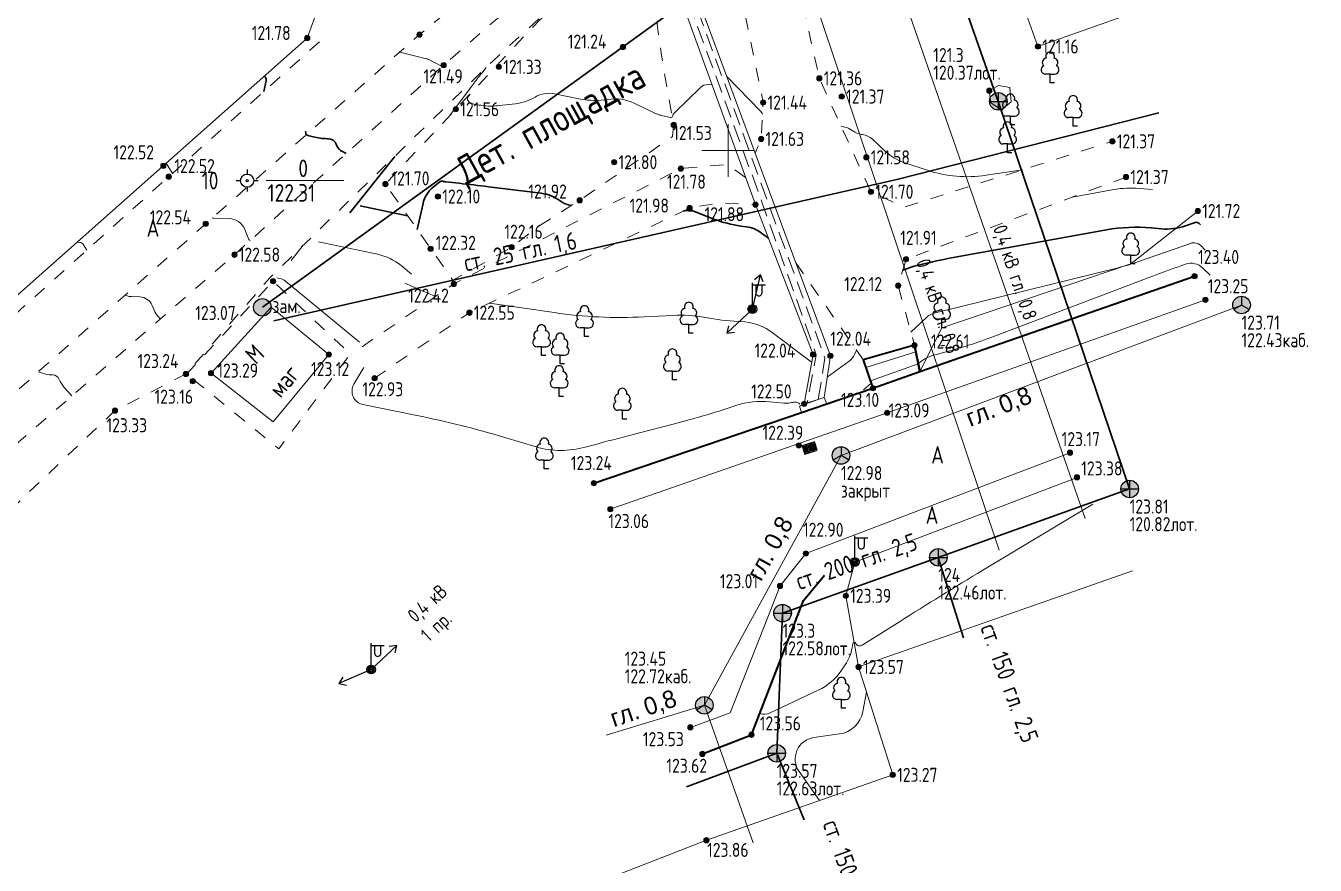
# Model space of a CAD drawing. Header units: metres. Extents: x 22515 to 24102, y 22346 to 22852.
# Drawn here: x 22676.7 to 22750.1, y 22409.3 to 22457.1 of the extents above; entities that cross this region are included whole.
import ezdxf

# ---------------------------------------------------------------- set-up
doc = ezdxf.new("R2010")
doc.units = ezdxf.units.M
doc.linetypes.add('g5_01_5x1_5', pattern=[3, 1.5, -1.5])
doc.linetypes.add('g5_02x1', pattern=[3, 2, -1])
for name, color, linetype in [('01_Геодезические пункты', 7, 'Continuous'), ('02_Сетка', 7, 'Continuous'), ('03_Здания и строения', 7, 'Continuous'), ('06_Инженерно-технические сооружения', 7, 'Continuous'), ('07_Объекты электропередачи', 7, 'Continuous'), ('10_Границы покрытий и угодий', 7, 'Continuous'), ('11_Гидрография', 7, 'Continuous'), ('12_Рельеф', 7, 'Continuous'), ('13_Растительность', 7, 'Continuous'), ('14_Ограждения', 7, 'Continuous'), ('17_Топонимика', 7, 'Continuous'), ('19_Горизонтали', 7, 'Continuous'), ('30_Канализация', 7, 'Continuous'), ('31_Водопровод', 7, 'Continuous'), ('35_Телефон', 7, 'Continuous'), ('37_Кабель низкого напряжения', 7, 'Continuous'), ('44_Крышки колодцев', 7, 'Continuous'), ('45_Номера колодцев', 7, 'Continuous'), ('61_Отметки высоты поверхности', 7, 'Continuous')]:
    doc.layers.add(name, color=color, linetype=linetype)
doc.styles.add('LIKE11', font='bm431.shx')
doc.styles.add('LIKE32', font='peteri.shx')
doc.styles.add('LIKE36', font='pragmai.shx')
doc.styles.add('Line_GUGK', font='', dxfattribs={"height": 1})
doc.styles.get("Standard").update_dxf_attribs({"font": 'GOST2304A.ttf', "height": 2})
doc.styles.get('Line_GUGK').set_extended_font_data('Bm431', italic=True)
doc.linetypes.add('g5_084a', pattern='A,0.001,[18,GUGK_2005.shx,S=5,R=180.000005,X=0,Y=0],1,[18,GUGK_2005.shx,S=12,R=180.000005,X=0,Y=0],1', length=2.001)
doc.linetypes.add('g5_084b', pattern='A,0.001,[18,GUGK_2005.shx,S=10,R=180.000005,X=0,Y=0],1,[18,GUGK_2005.shx,S=30,R=180.000005,X=0,Y=0],1', length=2.001)
doc.linetypes.add('g5_119_3', pattern='A,8,-2,[31,GUGK_2005.shx,S=0.2,R=0,X=0,Y=0],8,[31,GUGK_2005.shx,S=0.2,R=180.000005,X=0,Y=0],-2', length=20)
doc.linetypes.add('g5_122_k', pattern='A,2,-2,3,-0.6,["К",Line_GUGK,S=2,R=0,X=0,Y=-1],-3,3,-2,8,-2,8,-2,6', length=41.6)
doc.linetypes.add('g5_122_v', pattern='A,2,-2,3,-0.6,["В",Line_GUGK,S=2,R=0,X=0,Y=-1],-2.8,3,-2,8,-2,8,-2,6', length=41.4)
doc.linetypes.add('g5_133_t', pattern='A,4,[27,GUGK_2005.shx,S=0.8,R=0,X=0,Y=0],4,-2', length=10)
doc.linetypes.add('g5_474_1a', pattern='A,2,-0.5,[28,GUGK_2005.shx,S=2,R=0,X=0,Y=0],-0.5,2', length=5)

# ---------------------------------------------------------------- blocks, each defined once
blk = doc.blocks.new('g5_115_1')
at = {"color": 0, "flags": 128}
for points in [[(0, 0), (4, 0)], [(3.29, -0.5), (4, 0), (3.29, 0.5)]]:
    blk.add_lwpolyline(points, dxfattribs=at)
blk = doc.blocks.new('g5_128a')
h = blk.add_hatch(color=255)
h.paths.add_polyline_path([(-0.325, 0.425), (-0.675, 0.425), (-0.675, -0.425), (-0.325, -0.425)])
h.paths.add_polyline_path([(0.175, 0.425), (-0.175, 0.425), (-0.175, -0.425), (0.175, -0.425)])
h.paths.add_polyline_path([(0.675, 0.425), (0.325, 0.425), (0.325, -0.425), (0.675, -0.425)])
at = {"color": 0, "flags": 128}
blk.add_lwpolyline([(-0.75, -0.5), (0.75, -0.5), (0.75, 0.5), (-0.75, 0.5)], close=True, dxfattribs=at)
for points in [[(-0.25, -0.5), (-0.25, 0.5)], [(0.25, -0.5), (0.25, 0.5)]]:
    blk.add_lwpolyline(points, dxfattribs=at)
blk = doc.blocks.new('g5_388_1')
at = {"color": 0, "flags": 128}
blk.add_lwpolyline([(0, 0.99), (0.51, 0.99, 0.798042), (0.73, 1.95, 0.636328), (0.46, 2.81, 0.533064), (0, 3.5, 0.533064), (-0.46, 2.81, 0.636328), (-0.73, 1.95, 0.798042), (-0.51, 0.99)], format="xyb", dxfattribs=at)
for points in [[(0, 0.99), (-0.51, 0.99)], [(0.5, 0), (0, 0), (0, 0.99)]]:
    blk.add_lwpolyline(points, dxfattribs=at)
at = {"style": 'LIKE11', "flags": 8}
for tag, p in [('Описание', (-14.19, 0.84)), ('Метрические данные', (1.49, 0.46))]:
    blk.add_attdef(tag, p, '', height=2, dxfattribs=at)
blk = doc.blocks.new('g5_110_1c')
h = blk.add_hatch(color=255)
edge = h.paths.add_edge_path()
edge.add_arc((0, 0), 0.425, 0, 360)
edge = h.paths.add_edge_path(flags=16)
edge.add_arc((0, 0), 0.195, 0, 360)
h = blk.add_hatch(color=0)
edge = h.paths.add_edge_path()
edge.add_arc((0, 0), 0.12, 0, 360)
at = {"color": 0}
for p, q in [((0, 0.5), (0, 3)), ((0, 2.75), (1.5, 2.75))]:
    blk.add_line(p, q, dxfattribs=at)
at = {"color": 0, "flags": 128}
blk.add_lwpolyline([(0.4, 2.75), (0.4, 1.86, 1.040016), (1.1, 1.86), (1.1, 2.75)], format="xyb", dxfattribs=at)
at = {"color": 0}
for radius in [0.5, 0.12]:
    blk.add_circle((0, 0), radius, dxfattribs=at)
blk = doc.blocks.new('g5_117kb')
h = blk.add_hatch(color=255)
h.paths.add_polyline_path([(0.07, 0.07), (0.92, 0.07, 0.367426), (0.07, 0.92)])
h.paths.add_polyline_path([(-0.08, 0.92, 0.367426), (-0.92, 0.07), (-0.08, 0.07)])
h.paths.add_polyline_path([(-0.08, -0.08), (-0.92, -0.08, 0.367426), (-0.08, -0.92)])
h.paths.add_polyline_path([(0.07, -0.92, 0.367426), (0.92, -0.08), (0.07, -0.08)])
at = {"color": 0, "flags": 128}
for points in [[(-1, 0), (1, 0)], [(0, 1), (0, -1)]]:
    blk.add_lwpolyline(points, dxfattribs=at)
at = {"color": 0}
blk.add_circle((0, 0), 1, dxfattribs=at)
at = {"style": 'LIKE11', "flags": 8}
for tag, p in [('Номер', (0, 1.7)), ('Отметка кольца люка', (0, -2.8)), ('Отметка земли (возле него)', (0, -4.8)), ('Верх прокладки', (0, -6.8)), ('Низ прокладки', (0, -8.8))]:
    blk.add_attdef(tag, p, '', height=1.6, dxfattribs=at)
blk = doc.blocks.new('g5_117sv')
h = blk.add_hatch(color=255)
h.paths.add_polyline_path([(-0.08, 0.92, 0.390634), (-0.93, 0, 0.11106), (-0.84, -0.4), (-0.08, 0.04)])
h.paths.add_polyline_path([(0.07, 0.04), (0.84, -0.4, 0.11106), (0.92, 0, 0.390634), (0.07, 0.92)])
h.paths.add_polyline_path([(-0.76, -0.53, 0.524447), (0.76, -0.53), (0, -0.09)])
at = {"color": 0, "flags": 128}
for points in [[(0, 1), (0, 0)], [(0, 0), (-0.87, -0.5)], [(0.87, -0.5), (0, 0)]]:
    blk.add_lwpolyline(points, dxfattribs=at)
at = {"color": 0}
blk.add_circle((0, 0), 1, dxfattribs=at)
at = {"style": 'LIKE11', "flags": 8}
for tag, p in [('Номер', (0, 1.7)), ('Отметка кольца люка', (0, -2.8)), ('Отметка земли (возле него)', (0, -4.8)), ('Верх прокладки', (0, -6.8)), ('Низ прокладки', (0, -8.8))]:
    blk.add_attdef(tag, p, '', height=1.6, dxfattribs=at)
blk = doc.blocks.new('g5_005_1')
h = blk.add_hatch(color=255)
edge = h.paths.add_edge_path()
edge.add_arc((0, 0), 0.675, 0, 360.0002)
edge = h.paths.add_edge_path(flags=16)
edge.add_arc((0, 0), 0.2, 0, 360.0002)
at = {"color": 0}
for p, q in [((-1.25, 0), (-0.75, 0)), ((0, 1.25), (0, 0.75)), ((0.75, 0), (1.25, 0)), ((0, -0.75), (0, -1.25))]:
    blk.add_line(p, q, dxfattribs=at)
for radius in [0.75, 0.125]:
    blk.add_circle((0, 0), radius, dxfattribs=at)
at = {"lineweight": 20, "style": 'LIKE36', "flags": 8}
for tag, p in [('Номер пункта', (-20.11, -1)), ('Отметка центра и земли', (2.18, -1))]:
    blk.add_attdef(tag, p, '', height=2, dxfattribs=at)
blk = doc.blocks.new('g5_118_1')
h = blk.add_hatch(color=255)
edge = h.paths.add_edge_path()
edge.add_arc((0, 0), 0.925, 0, 360)
at = {"color": 0}
blk.add_circle((0, 0), 1, dxfattribs=at)
at = {"style": 'LIKE11', "flags": 8}
for tag, p, height in [('Номер', (0, 1.7), 1.6), ('Текст', (1.17, -0.66), 2), ('Отметка кольца люка', (0, -2.8), 1.6), ('Отметка земли (возле него)', (0, -4.8), 1.6), ('Верх прокладки', (0, -6.8), 1.6), ('Низ прокладки', (0, -8.8), 1.6)]:
    blk.add_attdef(tag, p, '', height=height, dxfattribs=at)
blk = doc.blocks.new('g5_012')
at = {"color": 92, "linetype": 'ByBlock', "lineweight": -2}
for p, q in [((0, -3), (0, 3)), ((-3, 0), (3, 0))]:
    blk.add_line(p, q, dxfattribs=at)
blk = doc.blocks.new('g5_330')
at = {"linetype": 'ByBlock'}
blk.add_hatch(color=0, dxfattribs=at).paths.add_polyline_path([(-0.3, 0, 1), (0.3, 0, 1)])
at = {"color": 0, "linetype": 'ByBlock', "lineweight": -2}
blk.add_circle((0, 0), 0.3, dxfattribs=at)
at = {"color": 0, "linetype": 'ByBlock', "lineweight": 15, "flags": 12}
for tag, p in [('number', (-7.62, -0.8)), ('z', (0.5, -0.8))]:
    blk.add_attdef(tag, p, '', height=1.6, dxfattribs=at)

msp = doc.modelspace()

# ---------------------------------------------------------------- linework, layer by layer
at = {"layer": '01_Геодезические пункты', "color": 7, "lineweight": 20, "ltscale": 0.5, "flags": 128}
msp.add_lwpolyline([(22694.831, 22448.283), (22690.408, 22448.283)], dxfattribs=at)
at = {"layer": '03_Здания и строения', "color": 7, "linetype": 'Continuous', "lineweight": 20, "ltscale": 0.5, "flags": 128}
for points in [[(22757.328, 22464.053), (22734.328, 22455.915), (22730.153, 22467.624), (22750.64, 22475.418)], [(22687.261, 22437.327), (22690.69, 22441.079), (22693.969, 22438.393), (22690.808, 22434.558), (22687.261, 22437.327)], [(22682.963, 22384.642), (22678.367, 22396.299), (22715.46, 22410.752), (22726.065, 22414.475), (22724.121, 22420.615), (22739.705, 22426.075)]]:
    msp.add_lwpolyline(points, dxfattribs=at)
at = {"layer": '06_Инженерно-технические сооружения', "color": 7, "linetype": 'Continuous', "lineweight": 20, "ltscale": 0.5, "flags": 128}
for points in [[(22721.026, 22435.582), (22721.529, 22438.389), (22718.25, 22446.917), (22712.93, 22461.617), (22712.405, 22463.067), (22711.281, 22466.173), (22711.026, 22466.263), (22709.514, 22469.11), (22710.241, 22470.845), (22710.585, 22470.735)], [(22722.155, 22435.937), (22722.517, 22438.314), (22720.556, 22443.597), (22718.239, 22449.839), (22713.939, 22461.424), (22713.293, 22463.164), (22712.048, 22466.52), (22712.047, 22466.873), (22712.194, 22466.962)], [(22722.304, 22435.579), (22722.155, 22435.937), (22721.817, 22435.821), (22720.756, 22435.455), (22720.863, 22435.089)], [(22720.756, 22435.455), (22721.026, 22435.582), (22721.197, 22435.639), (22721.822, 22435.838), (22722.155, 22435.937)]]:
    msp.add_lwpolyline(points, dxfattribs=at)
at = {"layer": '06_Инженерно-технические сооружения', "color": 7, "linetype": 'Continuous', "lineweight": 20, "flags": 128}
for points in [[(22724.536, 22437.646), (22727.376, 22438.55)], [(22724.796, 22436.89), (22727.519, 22437.863)]]:
    msp.add_lwpolyline(points, dxfattribs=at)
at = {"layer": '10_Границы покрытий и угодий', "color": 7, "linetype": 'g5_01_5x1_5', "lineweight": 20, "ltscale": 0.5, "flags": 128}
for points in [[(22711.026, 22466.263), (22699.128, 22456.593), (22686.96, 22445.827), (22668.615, 22429.604), (22670.353, 22428.227), (22688.595, 22444.069), (22700.503, 22454.852), (22707.532, 22460.953), (22711.823, 22463.004), (22712.405, 22463.067)], [(22671.499, 22425.425), (22681.796, 22435.2), (22685.835, 22437.282), (22690.621, 22442.769), (22703.26, 22455.05), (22708.084, 22459.481), (22712.502, 22461.698), (22712.93, 22461.617)], [(22713.939, 22461.424), (22715.229, 22461.179), (22716.616, 22460.434), (22717.232, 22459.822), (22718.69, 22452.727), (22718.572, 22450.656), (22718.239, 22449.839)], [(22720.296, 22461.186), (22721.886, 22454.103), (22724.823, 22447.649), (22726.724, 22446.779), (22738.569, 22450.518)], [(22712.22, 22460.3), (22712.895, 22455.426), (22713.598, 22451.451), (22713.538, 22450.792), (22708.246, 22447.166), (22706.03, 22445.766), (22704.373, 22444.496), (22701.031, 22442.615), (22697.189, 22448.088), (22705.99, 22457.45), (22709.089, 22459.603), (22712.22, 22460.3)], [(22649.344, 22416.597), (22654.074, 22420.854), (22666.535, 22432.081), (22684.854, 22448.506), (22693.929, 22456.629)], [(22717.676, 22448.454), (22716.665, 22449.206), (22714.006, 22448.968), (22701.082, 22442.406), (22695.234, 22438.407)], [(22739.343, 22448.485), (22726.821, 22443.812), (22726.371, 22442.312), (22727.301, 22438.914)], [(22696.573, 22437.041), (22701.969, 22440.769), (22714.601, 22446.754), (22716.27, 22447.025), (22718.25, 22446.917)], [(22720.556, 22443.597), (22724.385, 22438.085)], [(22685.871, 22437.28), (22690.792, 22442.561), (22695.187, 22438.413), (22691.116, 22433.029), (22685.871, 22437.28)]]:
    msp.add_lwpolyline(points, dxfattribs=at)
at = {"layer": '10_Границы покрытий и угодий', "color": 7, "linetype": 'Continuous', "lineweight": 35, "ltscale": 0.5, "flags": 128}
for points in [[(22727.611, 22437.424), (22743.245, 22442.844)], [(22724.385, 22438.085), (22724.939, 22436.476), (22727.611, 22437.424), (22727.301, 22438.914), (22724.385, 22438.085)], [(22727.301, 22438.914), (22727.611, 22437.424)], [(22709.048, 22431.068), (22720.863, 22435.089), (22722.304, 22435.579), (22724.939, 22436.476)], [(22715.23, 22415.665), (22718.029, 22416.757), (22720.979, 22424.387), (22722.18, 22425.833)]]:
    msp.add_lwpolyline(points, dxfattribs=at)
at = {"layer": '10_Границы покрытий и угодий', "color": 7, "linetype": 'Continuous', "lineweight": 20, "ltscale": 0.5, "flags": 128}
for points in [[(22743.859, 22441.504), (22725.744, 22435.07), (22709.989, 22429.591)], [(22714.544, 22417.173), (22716.813, 22417.995), (22719.648, 22425.22), (22721.115, 22427.067), (22736.155, 22432.801)]]:
    msp.add_lwpolyline(points, dxfattribs=at)
at = {"layer": '11_Гидрография', "color": 92, "linetype": 'g5_02x1', "lineweight": 20, "ltscale": 0.5, "flags": 128}
for points in [[(22722.525, 22477.136), (22722.318, 22476.484), (22722.228, 22476.2), (22721.92, 22475.714), (22714.962, 22472.919), (22710.585, 22470.735), (22710.298, 22469.652), (22710.793, 22468.343), (22711.191, 22467.291), (22711.558, 22466.323), (22718.604, 22447.106), (22721.712, 22438.367), (22721.197, 22435.639)], [(22721.822, 22435.838), (22722.204, 22438.194), (22718.926, 22447.159), (22711.849, 22466.515), (22711.493, 22467.466), (22711.105, 22468.505), (22710.638, 22469.755), (22710.773, 22469.978), (22715.138, 22472.545), (22722.53, 22475.706)]]:
    msp.add_lwpolyline(points, dxfattribs=at)
at = {"layer": '12_Рельеф', "color": 7, "linetype": 'g5_084b', "lineweight": 20, "ltscale": 0.5, "flags": 128}
msp.add_lwpolyline([(22743.429, 22446.554), (22739.612, 22443.55), (22728.853, 22439.915)], dxfattribs=at)
at = {"layer": '12_Рельеф', "color": 7, "linetype": 'g5_084a', "lineweight": 20, "ltscale": 0.5, "flags": 128}
msp.add_lwpolyline([(22728.853, 22439.915), (22727.611, 22437.424)], dxfattribs=at)
at = {"layer": '14_Ограждения', "color": 7, "linetype": 'g5_474_1a', "lineweight": 20, "ltscale": 0.5, "flags": 128}
for points in [[(22635.734, 22521.901), (22634.025, 22520.707), (22623.392, 22517.118), (22616.412, 22515.738), (22623.581, 22494.103), (22627.909, 22481.187), (22631.814, 22469.632), (22638.473, 22449.99), (22641.515, 22441.031), (22645.709, 22428.553), (22649.158, 22418.57), (22652.736, 22421.462), (22664.864, 22431.703), (22692.741, 22456.396), (22693.403, 22458.204)], [(22736.554, 22431.402), (22723.902, 22426.579), (22723.392, 22424.66), (22724.121, 22420.615)]]:
    msp.add_lwpolyline(points, dxfattribs=at)
at = {"layer": '19_Горизонтали', "color": 32, "linetype": 'Continuous', "lineweight": 20, "ltscale": 0.5, "flags": 128}
for points, elevation in [([(22700.426, 22454.783), (22699.613, 22455.201, 0.113438), (22699.572, 22455.212), (22699.572, 22455.212, -0.054318), (22699.528, 22455.217), (22698.016, 22455.588, -0.312709), (22697.995, 22455.612), (22697.993, 22455.631)], 121.5), ([(22700.836, 22451.968), (22702.158, 22453.739, -0.007446), (22702.667, 22454.399), (22702.926, 22454.726)], 121.5), ([(22702.003, 22453.205), (22701.899, 22453.068, 0.323693), (22701.894, 22452.821), (22701.894, 22452.821, 0.184129), (22702.128, 22452.66), (22702.19, 22452.645, 0.031651), (22702.615, 22452.57), (22702.821, 22452.546, 0.057969), (22703.664, 22452.549), (22704.585, 22452.659, 0.10203), (22705.706, 22453.034), (22705.706, 22453.034, -0.182421), (22706.821, 22453.22), (22708.296, 22452.927, 0.090361), (22709.852, 22452.903), (22709.852, 22452.903, -0.154086), (22711.345, 22452.69), (22712.56, 22452.108, 0.038537), (22712.762, 22452.03), (22712.762, 22452.03, 0.016608), (22712.972, 22451.974), (22713.419, 22451.871, 0.442012), (22713.542, 22451.956), (22713.542, 22451.956, -0.168818), (22713.637, 22452.144), (22715.126, 22453.586, -0.203092), (22715.534, 22453.743), (22715.771, 22453.736)], 121.5), ([(22716.607, 22454.236), (22718.563, 22452.209, -0.079465), (22718.627, 22452.117), (22718.652, 22452.066)], 121.5), ([(22733.454, 22448.903), (22731.373, 22448.588, -0.1181), (22728.037, 22448.872), (22726.686, 22449.319, -0.058613), (22726.148, 22449.571), (22726.118, 22449.589, -0.041784), (22725.695, 22449.903), (22725.695, 22449.903, -0.010073), (22725.304, 22450.26), (22724.912, 22450.634, 0.156786), (22724.345, 22450.908), (22724.288, 22450.916, -0.120951), (22723.794, 22451.113), (22723.761, 22451.137, 0.09258), (22723.346, 22451.331), (22723.121, 22451.389)], 121.5), ([(22684.714, 22449.274), (22685.06, 22448.732, -0.192631), (22685.065, 22448.706), (22685.062, 22448.693)], 122.5), ([(22740.853, 22447.771), (22740.114, 22447.838, 0.06742), (22738.643, 22447.773), (22736.304, 22447.351)], 121.5), ([(22689.491, 22444.881), (22689.46, 22444.896, -0.186169), (22689.416, 22444.943), (22689.186, 22445.509, 0.298948), (22688.298, 22446.123), (22687.412, 22446.144, -0.054316), (22687.359, 22446.151), (22687.333, 22446.157), (22687.333, 22446.157)], 122.5), ([(22680.191, 22444.326), (22680.001, 22444.634, 0.225889), (22679.788, 22444.772), (22679.649, 22444.79)], 123), ([(22698.666, 22442.968), (22698.078, 22443.452, 0.121155), (22696.746, 22444.091), (22693.379, 22444.797)], 122.5), ([(22743.857, 22444.335), (22743.6, 22444.584, 0.283361), (22743.006, 22444.715), (22739.732, 22443.574, 0.007009), (22739.557, 22443.511), (22739.557, 22443.511, -0.024208), (22739.38, 22443.453), (22739.281, 22443.426, -0.006088), (22738.904, 22443.328), (22728.581, 22440.779, 0.029403), (22728.27, 22440.683), (22728.27, 22440.683, 0.099403), (22727.998, 22440.514), (22727.096, 22439.663)], 122.5), ([(22744.133, 22442.903), (22743.711, 22443.312, 0.283363), (22742.733, 22443.528), (22742.472, 22443.437, 0.007013), (22740.847, 22442.846), (22731.859, 22439.429, -0.024213), (22729.314, 22438.601), (22728.325, 22438.331, 0.094141), (22727.769, 22438.06), (22727.518, 22437.871)], 123), ([(22695.707, 22439.095), (22691.493, 22442.564, 0.121155), (22691.183, 22442.713), (22691.01, 22442.749)], 123), ([(22684.382, 22440.41), (22684.242, 22440.566, -0.084592), (22684.022, 22440.916), (22683.91, 22441.186, 0.293531), (22683.216, 22441.668), (22682.727, 22441.685, -0.073149), (22682.488, 22441.729), (22682.371, 22441.769)], 123), ([(22703.094, 22441.304), (22703.1, 22441.306, -0.122917), (22703.114, 22441.307), (22706.791, 22440.771, 0.049058), (22711.909, 22440.531), (22713.54, 22440.615, -0.059064), (22715.406, 22440.49), (22715.406, 22440.49, 0.034853), (22717.271, 22440.274), (22717.386, 22440.269, -0.151059), (22719.287, 22439.585), (22721.421, 22437.979)], 122.5), ([(22722.333, 22437.106), (22723.576, 22438.004, 0.13334), (22723.895, 22438.398), (22724.001, 22438.638)], 122.5), ([(22695.959, 22437.649), (22695.398, 22436.707, 0.516533), (22695.911, 22435.546), (22698.983, 22434.921, -0.022489), (22703.978, 22433.668), (22705.762, 22433.135, 0.073703), (22707.162, 22432.932), (22707.162, 22432.932, 0.064889), (22708.567, 22433.121), (22709.014, 22433.241, -0.002353), (22711.293, 22433.843), (22713.93, 22434.526, 0.016344), (22716.706, 22435.343), (22717.14, 22435.486, -0.104813), (22719.068, 22435.698), (22719.874, 22435.619, 0.081607), (22720.233, 22435.642), (22720.294, 22435.656, -0.068168), (22720.531, 22435.677), (22720.566, 22435.676, -0.151046), (22720.718, 22435.621), (22720.786, 22435.57)], 123), ([(22679.343, 22436.034), (22678.909, 22436.518, -0.084591), (22678.625, 22436.969), (22678.625, 22436.969, 0.293532), (22678.251, 22437.229), (22678.177, 22437.232, -0.07315), (22677.679, 22437.323), (22677.437, 22437.406)], 123.5), ([(22718.496, 22417.966, 0.196357), (22719.083, 22417.998), (22721.828, 22419.294, 0.133505), (22723.152, 22420.424), (22723.361, 22420.731, 0.109174), (22723.746, 22421.692), (22723.786, 22421.932, -0.732424), (22723.957, 22421.957), (22723.957, 22421.957, 0.44779), (22724.323, 22421.852), (22726.44, 22423.187, -0.005257), (22731.19, 22426.112), (22737.454, 22429.88)], 123.5), ([(22724.573, 22419.187), (22724.363, 22418.072, -0.321949), (22723.029, 22416.8), (22721.575, 22416.597, 0.560988), (22720.736, 22414.665), (22721.898, 22413.012)], 123.5)]:
    msp.add_lwpolyline(points, format="xyb", dxfattribs=dict(at, elevation=elevation))
for points, elevation in [([(22699.594, 22455.211), (22699.607, 22455.177)], 121.5), ([(22691.828, 22443.746), (22692.507, 22444.602)], 122.5), ([(22700.042, 22441.695), (22698.289, 22442.452)], 122.5), ([(22724.84, 22436.763), (22724.396, 22436.371)], 123)]:
    msp.add_lwpolyline(points, dxfattribs=dict(at, elevation=elevation))
at = {"layer": '19_Горизонтали', "color": 32, "linetype": 'Continuous', "lineweight": 30, "ltscale": 0.5, "elevation": 122, "flags": 128}
for points in [[(22690.304, 22454.234), (22690.357, 22454.149, -0.19264), (22690.392, 22453.967), (22690.272, 22453.356)], [(22694.959, 22449.832), (22694.738, 22449.938, -0.186182), (22694.426, 22450.271), (22694.394, 22450.352, 0.298945), (22693.937, 22450.667), (22693.868, 22450.669, -0.054306), (22693.078, 22450.774), (22692.773, 22450.849, -0.312709), (22692.652, 22450.985), (22692.639, 22451.095)], [(22699, 22445.509), (22699.328, 22446.987, -0.171876), (22699.907, 22447.911), (22700.288, 22448.214, -0.231552), (22700.449, 22448.249, 0.03165), (22700.629, 22448.217), (22701.379, 22448.132, -0.002614), (22703.061, 22447.933), (22706.06, 22447.563, -0.132058), (22707.133, 22447.127, 0.139341), (22707.784, 22446.874)], [(22714.127, 22446.546), (22714.197, 22446.571, -0.122919), (22714.339, 22446.585), (22714.373, 22446.58, 0.049061), (22714.522, 22446.573), (22714.534, 22446.573, -0.059066), (22714.659, 22446.565), (22714.659, 22446.565, -0.046754), (22714.78, 22446.53), (22715.891, 22446.098, 0.058529), (22717.422, 22445.699), (22717.73, 22445.656, -0.12803), (22718.598, 22445.297), (22718.985, 22445.004)], [(22726.635, 22443.192), (22726.847, 22443.272, -0.029403), (22727.281, 22443.407), (22727.911, 22443.562, -0.015852), (22729.623, 22443.928), (22738.226, 22445.481, -0.067419), (22740.777, 22445.594), (22741.354, 22445.541, 0.106853), (22742.729, 22445.71), (22743.278, 22445.901, -0.283364), (22743.489, 22445.855), (22743.581, 22445.767)]]:
    msp.add_lwpolyline(points, format="xyb", dxfattribs=at)
for points in [[(22695.162, 22446.447), (22697.716, 22449.664)], [(22698.452, 22446.277), (22695.749, 22446.844)]]:
    msp.add_lwpolyline(points, dxfattribs=at)
at = {"layer": '30_Канализация', "color": 12, "linetype": 'g5_122_k', "lineweight": 30, "ltscale": 0.5, "flags": 128}
for points in [[(22690.183, 22441.075), (22713.555, 22457.951), (22725.726, 22470.834)], [(22725.726, 22470.834), (22732.072, 22452.792), (22739.55, 22430.739)], [(22714.32, 22413.784), (22719.46, 22415.701), (22719.793, 22423.673), (22728.659, 22426.848), (22739.55, 22430.739)], [(22728.659, 22426.848), (22730.086, 22422.268)], [(22719.46, 22415.701), (22721.021, 22411.919)]]:
    msp.add_lwpolyline(points, dxfattribs=at)
at = {"layer": '30_Канализация', "color": 7, "linetype": 'Continuous', "lineweight": 20, "ltscale": 0.5, "flags": 128}
msp.add_lwpolyline([(22731.561, 22453.401), (22732.076, 22453.705), (22732.721, 22453.583), (22732.813, 22452.767), (22732.258, 22452.32), (22731.642, 22452.713), (22731.561, 22453.401)], dxfattribs=at)
at = {"layer": '31_Водопровод', "color": 94, "linetype": 'g5_122_v', "lineweight": 30, "ltscale": 0.5, "flags": 128}
msp.add_lwpolyline([(22690.828, 22440.3), (22726.292, 22448.35), (22741.216, 22452.145)], dxfattribs=at)
at = {"layer": '35_Телефон', "color": 6, "linetype": 'g5_133_t', "lineweight": 20, "ltscale": 0.5, "flags": 128}
for points in [[(22709.757, 22416.733), (22715.344, 22418.432), (22723.12, 22432.645), (22745.919, 22441.206)], [(22715.344, 22418.432), (22718.116, 22410.612)]]:
    msp.add_lwpolyline(points, dxfattribs=at)
at = {"layer": '37_Кабель низкого напряжения', "color": 1, "linetype": 'g5_119_3', "lineweight": 20, "ltscale": 0.5, "flags": 128}
for points in [[(22737.023, 22429.055), (22717.776, 22484.282), (22702.041, 22527.434), (22688.743, 22522.598), (22691.258, 22515.24)], [(22732.126, 22427.258), (22718.865, 22466.803)]]:
    msp.add_lwpolyline(points, dxfattribs=at)

# ---------------------------------------------------------------- block references
at = {"layer": '01_Геодезические пункты', "color": 7, "linetype": 'Continuous', "lineweight": 20, "xscale": 0.5, "yscale": 0.5, "zscale": 0.5}
msp.add_blockref('g5_005_1', (22689.32, 22448.283, 122.31), dxfattribs=at)
at = {"layer": '02_Сетка', "color": 92, "linetype": 'Continuous', "lineweight": 15, "ltscale": 0.5, "xscale": 0.5, "yscale": 0.5}
msp.add_blockref('g5_012', (22716.69, 22450), dxfattribs=at)
at = {"layer": '06_Инженерно-технические сооружения', "color": 7, "linetype": 'Continuous', "lineweight": 20, "xscale": 0.5, "yscale": 0.5, "zscale": 0.5, "rotation": 17.93792944926585}
msp.add_blockref('g5_128a', (22721.336, 22433.072), dxfattribs=at)
at = {"layer": '07_Объекты электропередачи', "color": 7, "linetype": 'Continuous', "lineweight": 20}
for p, xscale, yscale, zscale, rotation in [((22718.076, 22440.976), 0.4999999999999999, 0.4999999999999999, 0.4999999999999999, 76.9035040917614), ((22718.076, 22440.976), 0.4999999999999999, 0.4999999999999999, 0.4999999999999999, 223.3863501641178), ((22696.376, 22420.466, 124.959), 0.5, 0.5, 0.5, 43.38635198535064), ((22696.376, 22420.466, 124.959), 0.5, 0.5, 0.5, 203.4390968817974)]:
    msp.add_blockref('g5_115_1', p, dxfattribs=dict(at, xscale=xscale, yscale=yscale, zscale=zscale, rotation=rotation))
at = {"layer": '07_Объекты электропередачи', "color": 7, "linetype": 'Continuous', "lineweight": 20, "xscale": 0.5, "yscale": 0.5, "zscale": 0.5}
for p in [(22718.076, 22440.976, 122.417), (22723.902, 22426.579, 123.185), (22696.376, 22420.466, 124.959)]:
    msp.add_blockref('g5_110_1c', p, dxfattribs=at)
at = {"layer": '13_Растительность', "color": 92, "linetype": 'Continuous', "lineweight": 20, "xscale": 0.5, "yscale": 0.5, "zscale": 0.5}
for p in [(22735.021, 22453.848, 121.354), (22732.758, 22451.458, 121.311), (22736.332, 22451.373, 121.365), (22732.602, 22449.873, 121.326), (22739.612, 22443.55, 122.492), (22714.46, 22439.61, 122.589), (22728.853, 22439.915, 122.658), (22708.521, 22439.412, 122.58), (22706.078, 22438.328, 122.647), (22707.134, 22437.854, 122.666), (22713.522, 22436.956, 122.778), (22707.079, 22435.999, 122.803), (22710.675, 22434.72, 122.886), (22706.233, 22431.886, 123.067), (22723.143, 22418.268, 123.622)]:
    msp.add_blockref('g5_388_1', p, dxfattribs=at)
at = {"layer": '44_Крышки колодцев', "color": 7, "linetype": 'Continuous', "lineweight": 20, "xscale": 0.5, "yscale": 0.5, "zscale": 0.5}
for name, p in [('g5_117kb', (22732.072, 22452.792, 121.299)), ('g5_118_1', (22690.183, 22441.075)), ('g5_117sv', (22745.919, 22441.206, 123.71)), ('g5_117sv', (22723.12, 22432.645, 122.983)), ('g5_117kb', (22739.55, 22430.739, 123.81)), ('g5_117kb', (22728.659, 22426.848, 124)), ('g5_117kb', (22719.793, 22423.673, 123.295)), ('g5_117sv', (22715.344, 22418.432, 123.447)), ('g5_117kb', (22719.46, 22415.701, 123.57))]:
    msp.add_blockref(name, p, dxfattribs=at)
at = {"layer": '61_Отметки высоты поверхности', "color": 7, "linetype": 'Continuous', "lineweight": 20, "xscale": 0.5, "yscale": 0.5, "zscale": 0.5}
for p in [(22699.128, 22456.593, 121.394), (22692.741, 22456.396, 121.782), (22710.709, 22455.883, 121.244), (22734.328, 22455.915, 121.159), (22700.503, 22454.852, 121.493), (22703.648, 22454.756, 121.331), (22721.886, 22454.103, 121.357), (22723.16, 22453.067, 121.368), (22731.561, 22453.401, 121.301), (22701.198, 22452.347, 121.556), (22718.69, 22452.727, 121.44), (22713.598, 22451.451, 121.53), (22718.572, 22450.656, 121.628), (22738.569, 22450.518, 121.367), (22684.547, 22449.125, 122.515), (22710.207, 22449.333, 121.798), (22724.563, 22449.61, 121.584), (22684.854, 22448.506, 122.52), (22714.006, 22448.968, 121.785), (22739.343, 22448.485, 121.368), (22697.189, 22448.088, 121.696), (22724.823, 22447.649, 121.697), (22700.177, 22447.38, 122.097), (22708.246, 22447.166, 121.923), (22718.25, 22446.917, 121.88), (22714.503, 22446.724, 121.983), (22743.429, 22446.554, 121.725), (22686.96, 22445.827, 122.535), (22688.595, 22444.069, 122.582), (22699.761, 22444.401, 122.315), (22704.373, 22444.496, 122.161), (22726.821, 22443.812, 121.912), (22690.792, 22442.561, 123.046), (22743.245, 22442.844, 123.395), (22701.082, 22442.406, 122.417), (22726.371, 22442.312, 122.125), (22743.859, 22441.504, 123.254), (22701.969, 22440.769, 122.551), (22727.301, 22438.914, 122.606), (22693.969, 22438.393, 123.12), (22721.529, 22438.389, 122.415), (22722.517, 22438.314, 122.406), (22685.835, 22437.282, 123.111), (22686.221, 22436.874, 123.159), (22687.261, 22437.327, 123.288), (22696.573, 22437.041, 122.93), (22724.939, 22436.476, 123.099), (22681.796, 22435.2, 123.333), (22721.026, 22435.582, 122.704), (22725.744, 22435.07, 122.973), (22720.719, 22433.215, 122.852), (22736.155, 22432.801, 123.17), (22709.048, 22431.068, 123.241), (22736.554, 22431.402, 123.384), (22709.989, 22429.591, 123.058), (22721.115, 22427.067, 122.9), (22719.648, 22425.22, 123.009), (22723.392, 22424.66, 123.393), (22724.121, 22420.615, 123.57), (22714.544, 22417.173, 123.528), (22718.029, 22416.757, 123.555), (22715.23, 22415.665, 123.62), (22726.065, 22414.475, 123.269), (22715.46, 22410.752, 123.857)]:
    msp.add_blockref('g5_330', p, dxfattribs=at)

# ---------------------------------------------------------------- texts
at = {"layer": '01_Геодезические пункты', "color": 7, "linetype": 'Continuous', "lineweight": 20, "ltscale": 0.5}
for s, p in [('0', (22692.232, 22448.483)), ('10', (22686.73, 22447.783)), ('122.31', (22690.479, 22447.083))]:
    msp.add_text(s, height=1, dxfattribs=at).set_placement(p)
at = {"layer": '03_Здания и строения', "color": 7, "linetype": 'Continuous', "lineweight": 15}
for s, rotation, p in [('М', 44.00538, (22689.809, 22437.778)), ('маг', 50.09442, (22691.226, 22435.864))]:
    msp.add_text(s, height=1, rotation=rotation, dxfattribs=at).set_placement(p)
at = {"layer": '07_Объекты электропередачи', "color": 7, "linetype": 'Continuous', "lineweight": 15}
for s, p in [('0,4 кВ', (22698.9, 22423.09)), ('1 пр.', (22699.648, 22421.991))]:
    msp.add_text(s, height=0.8, rotation=42.22898, dxfattribs=at).set_placement(p)
at = {"layer": '10_Границы покрытий и угодий', "color": 7, "linetype": 'Continuous', "lineweight": 15}
for p in [(22683.596, 22445.094), (22728.254, 22432.182), (22727.937, 22428.76)]:
    msp.add_text('А', height=1, dxfattribs=at).set_placement(p)
at = {"layer": '17_Топонимика', "color": 7, "linetype": 'Continuous', "lineweight": 15}
msp.add_text('Дет. площадка', height=1.6, rotation=28.90091, dxfattribs=at).set_placement((22701.787, 22448.023))
at = {"layer": '30_Канализация', "color": 12, "linetype": 'Continuous', "lineweight": 15}
for s, rotation, p in [('ст. 200 гл. 2,5', 19.00359, (22720.761, 22424.977)), ('ст. 150 гл. 2,5', 289.99732, (22731.033, 22422.853)), ('ст. 150 гл. 2,5', 289.99732, (22722.058, 22411.68))]:
    msp.add_text(s, height=1, rotation=rotation, dxfattribs=at).set_placement(p)
at = {"layer": '31_Водопровод', "color": 94, "linetype": 'Continuous', "lineweight": 15}
msp.add_text('ст. 25 гл. 1,6', height=1, rotation=11.62742, dxfattribs=at).set_placement((22701.772, 22443.1))
at = {"layer": '35_Телефон', "color": 6, "linetype": 'Continuous', "lineweight": 15, "style": 'LIKE32'}
for rotation, p in [(21.41942, (22730.471, 22434.264)), (61.06958, (22718.563, 22425.43)), (18.6032, (22710.187, 22417.183))]:
    msp.add_text('гл. 0,8', height=1, rotation=rotation, dxfattribs=at).set_placement(p)
at = {"layer": '37_Кабель низкого напряжения', "color": 1, "linetype": 'Continuous', "lineweight": 15}
for p in [(22731.757, 22445.591), (22727.379, 22443.667)]:
    msp.add_text('0,4 кВ гл. 0,8', height=0.8, rotation=288.62874, dxfattribs=at).set_placement(p)
at = {"layer": '45_Номера колодцев', "color": 7, "linetype": 'Continuous', "lineweight": 15, "ltscale": 0.5}
for s, p in [('121.3', (22728.372, 22455.026)), ('120.37лот.', (22728.372, 22454.026)), ('зам.', (22690.768, 22440.745)), ('123.71', (22745.919, 22439.806)), ('122.43каб.', (22745.919, 22438.806)), ('122.98', (22723.12, 22431.245)), ('закрыт', (22723.12, 22430.245)), ('123.81', (22739.55, 22429.339)), ('120.82лот.', (22739.55, 22428.339)), ('124', (22728.659, 22425.448)), ('122.46лот.', (22728.659, 22424.448)), ('123.3', (22719.793, 22422.273)), ('123.45', (22710.81, 22420.683)), ('122.58лот.', (22719.793, 22421.273)), ('122.72каб.', (22710.81, 22419.683)), ('123.57', (22719.46, 22414.301)), ('122.63лот.', (22719.46, 22413.301))]:
    msp.add_text(s, height=0.8, dxfattribs=at).set_placement(p)
at = {"layer": '61_Отметки высоты поверхности', "color": 7, "linetype": 'Continuous', "lineweight": 15, "ltscale": 0.5}
for s, p in [('121.78', (22689.581, 22456.284)), ('121.24', (22707.57, 22455.795)), ('121.16', (22734.578, 22455.515)), ('121.33', (22703.898, 22454.356)), ('121.49', (22699.356, 22453.82)), ('121.36', (22722.136, 22453.703)), ('121.44', (22718.94, 22452.327)), ('121.37', (22723.41, 22452.667)), ('121.56', (22701.448, 22451.947)), ('121.53', (22713.57, 22450.595)), ('121.63', (22718.822, 22450.256)), ('121.37', (22738.819, 22450.118)), ('122.52', (22681.714, 22449.498)), ('121.58', (22724.813, 22449.21)), ('122.52', (22685.177, 22448.71)), ('121.80', (22710.457, 22448.933)), ('121.70', (22697.529, 22448.006)), ('121.78', (22713.213, 22447.82)), ('121.37', (22739.593, 22448.085)), ('121.92', (22705.325, 22447.265)), ('121.70', (22725.073, 22447.249)), ('122.10', (22700.427, 22446.98)), ('121.98', (22711.089, 22446.463)), ('122.54', (22683.78, 22445.797)), ('121.88', (22715.355, 22445.973)), ('121.72', (22743.679, 22446.154)), ('122.16', (22703.958, 22444.974)), ('122.32', (22700.051, 22444.344)), ('121.91', (22726.494, 22444.63)), ('122.58', (22688.845, 22443.669)), ('123.40', (22743.446, 22443.54)), ('122.12', (22723.3, 22441.998)), ('123.25', (22743.997, 22441.878)), ('122.42', (22698.485, 22441.343)), ('123.07', (22686.367, 22440.357)), ('122.55', (22702.219, 22440.369)), ('122.04', (22718.201, 22438.215)), ('122.04', (22722.51, 22438.89)), ('122.61', (22728.242, 22438.732)), ('123.24', (22683.081, 22437.621)), ('123.29', (22687.621, 22437.077)), ('123.12', (22692.954, 22437.161)), ('122.93', (22695.882, 22436.015)), ('123.16', (22684.047, 22435.591)), ('122.50', (22718.006, 22435.889)), ('123.10', (22723.12, 22435.409)), ('123.09', (22725.833, 22434.806)), ('123.33', (22681.311, 22433.966)), ('122.39', (22718.655, 22433.536)), ('123.17', (22735.68, 22433.176)), ('123.24', (22707.748, 22431.817)), ('123.38', (22736.795, 22431.508)), ('123.06', (22709.881, 22428.51)), ('122.90', (22720.955, 22428.019)), ('123.01', (22716.228, 22425.092)), ('123.39', (22723.642, 22424.26)), ('123.57', (22724.371, 22420.215)), ('123.56', (22718.497, 22417.001)), ('123.53', (22711.845, 22416.106)), ('123.62', (22713.182, 22414.592)), ('123.27', (22726.315, 22414.075)), ('123.86', (22715.499, 22409.805))]:
    msp.add_text(s, height=0.8, dxfattribs=at).set_placement(p)

doc.saveas('drawing.dxf')
